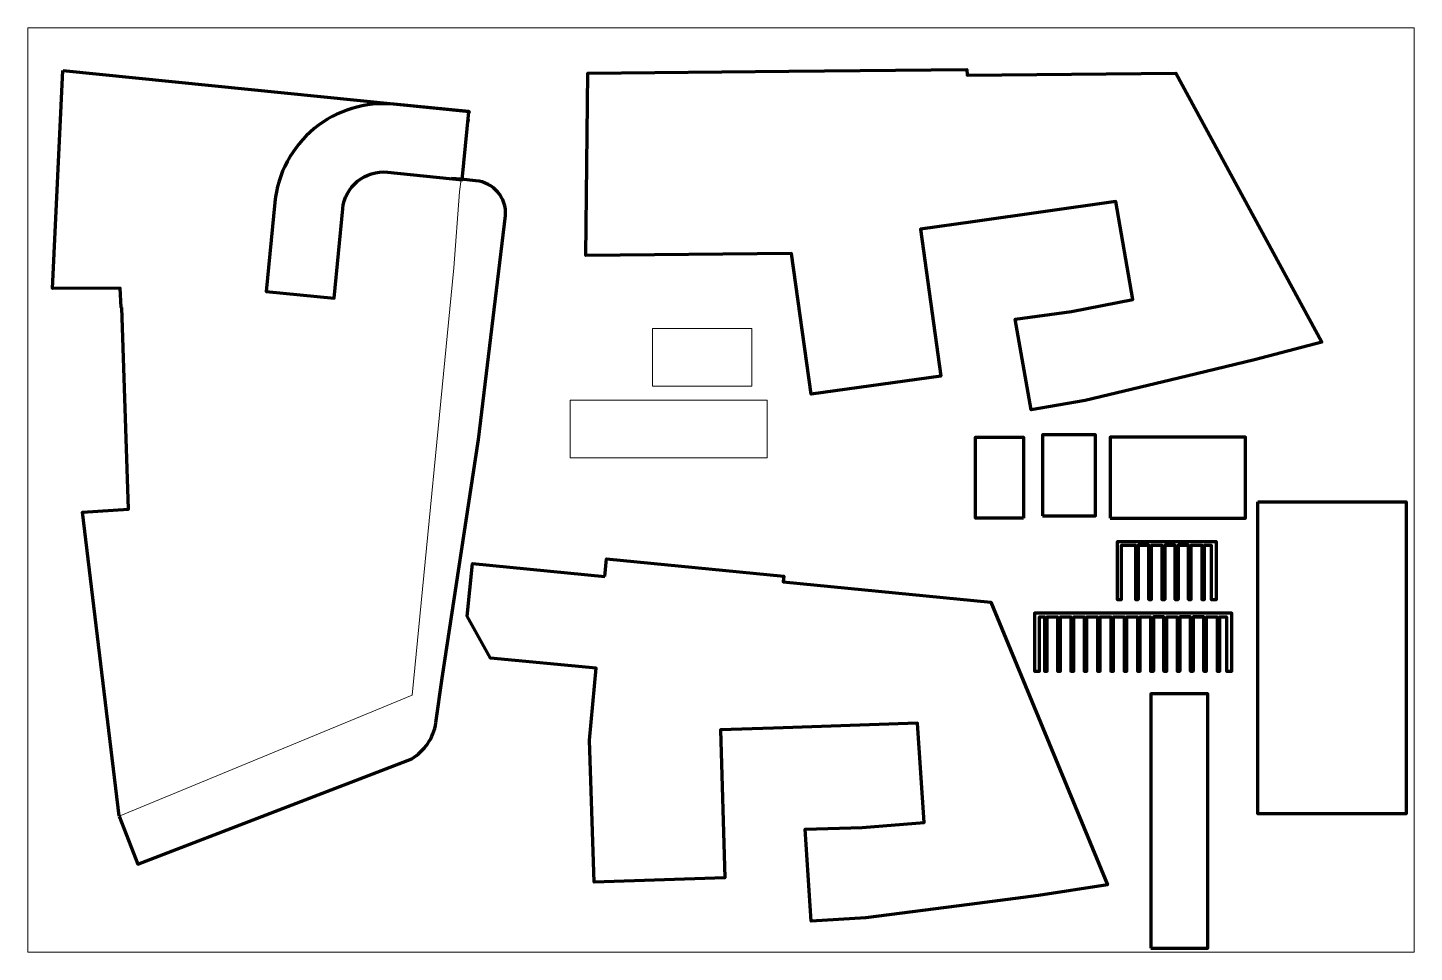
# Model space of a CAD drawing. Header units: millimetres. Extents: x -397129 to -277129, y -115138 to -35138.
import ezdxf

# ---------------------------------------------------------------- set-up
doc = ezdxf.new("R2010")
doc.units = ezdxf.units.MM
doc.header["$MEASUREMENT"] = 0
for name, color, linetype, lineweight, true_color in [('2-strazi_3_Pen_No__145', 22, 'Continuous', 200, 0xc42824), ('20-taluz_zid_de_sprijin_Pen_No__145', 22, 'Continuous', 200, 0xc42824), ('insule_Pen_No__145', 22, 'Continuous', 200, 0xc42824), ('insule_Pen_No__7', 59, 'Continuous', 5, 0x4c4c4c), ('insule_Pen_No__78', 112, 'Continuous', 5, 0x00bb5e), ('placa_Pen_No__7', 59, 'Continuous', 5, 0x4c4c4c)]:
    doc.layers.add(name, color=color, linetype=linetype, lineweight=lineweight, true_color=true_color)
doc.layers.add('2-strazi_3_Pen_No__21', color=7, linetype='Continuous', lineweight=13)
doc.layers.add('20-taluz_zid_de_sprijin_Pen_No__2', color=8, linetype='Continuous', lineweight=5)

msp = doc.modelspace()

# ---------------------------------------------------------------- linework, layer by layer
at = {"layer": '2-strazi_3_Pen_No__145', "linetype": 'Continuous', "flags": 128}
for points in [[(-331254, -38908), (-315841, -38756), (-315836, -39256), (-297767, -39080), (-285119, -62341), (-290959, -63886), (-296826, -65288), (-305617, -67390), (-310291, -68204), (-311656, -60344), (-306782, -59679), (-301490, -58658), (-302965, -50184), (-315321, -51924), (-319855, -52562), (-318113, -65276), (-329323, -66845), (-331038, -54661), (-331038, -54674), (-348838, -54847), (-348665, -39080)], [(-310960, -77568), (-315099, -77568), (-315099, -70568), (-310960, -70568)], [(-309293, -77359), (-304716, -77359), (-304716, -70359), (-309293, -70359)], [(-303443, -77568), (-291728, -77568), (-291728, -70568), (-303443, -70568)], [(-290656, -76154), (-277824, -76154), (-277824, -103154), (-290656, -103154)], [(-347188, -82624), (-347039, -81092), (-331698, -82585), (-331747, -83082), (-313762, -84835), (-303667, -109312), (-309638, -110226), (-315621, -110994), (-324587, -112146), (-329321, -112457), (-329840, -104496), (-324923, -104354), (-319552, -103905), (-320114, -95322), (-332585, -95733), (-337161, -95884), (-336786, -108711), (-348100, -109075), (-348505, -96778), (-347924, -90568), (-357068, -89677), (-359091, -86065), (-358647, -81509)], [(-299914, -114775), (-294994, -114775), (-294994, -92775), (-299914, -92775)]]:
    msp.add_lwpolyline(points, close=True, dxfattribs=at)
for points in [[(-296664, -84618), (-296664, -79921), (-297574, -79921), (-297574, -84618), (-297574, -79921), (-296664, -79921), (-296664, -84618), (-296424, -84618), (-296424, -79921), (-295514, -79921), (-295514, -84618), (-295274, -84618), (-295274, -79921), (-294706, -79921), (-294706, -84618), (-294248, -84618), (-294248, -79618), (-302849, -79618)], [(-294706, -84618), (-294248, -84618), (-294248, -79618), (-302849, -79618), (-302849, -84618), (-302479, -84618)], [(-299996, -79618), (-302849, -79618)], [(-302849, -79921), (-302849, -84618), (-302479, -84618), (-302479, -79921), (-301264, -79921), (-301264, -84618), (-301024, -84618), (-301024, -79921), (-300114, -79921), (-300114, -84618), (-300114, -79921), (-301024, -79921), (-301024, -84618)], [(-300114, -84618), (-299874, -84618), (-299874, -79921), (-298964, -79921), (-298964, -84618), (-298724, -84618)], [(-297814, -84618), (-297814, -79921), (-298724, -79921), (-298724, -84618), (-298724, -79921), (-297814, -79921), (-297814, -84618), (-297574, -84618)], [(-301264, -84618), (-301024, -84618)], [(-300114, -84618), (-299874, -84618)], [(-298964, -84618), (-298724, -84618)], [(-297814, -84618), (-297574, -84618)], [(-296664, -84618), (-296424, -84618)], [(-295514, -84618), (-295274, -84618)], [(-295344, -90804), (-295344, -86108), (-296254, -86108), (-296254, -90804), (-296254, -86108), (-295344, -86108), (-295344, -90804), (-295104, -90804), (-295104, -86108), (-294194, -86108), (-294194, -90804), (-293954, -90804), (-293954, -86108), (-293387, -86108), (-293387, -90804), (-292928, -90804), (-292928, -85804), (-309984, -85804), (-309984, -90804), (-309564, -90804), (-309564, -86108), (-309144, -86108), (-309144, -90804), (-308904, -90804), (-308904, -86108), (-307994, -86108), (-307994, -90804), (-307754, -90804), (-307754, -86108), (-306844, -86108), (-306844, -90804), (-306604, -90804), (-306604, -86108), (-305694, -86108), (-305694, -90804), (-305454, -90804), (-305454, -86108), (-304544, -86108), (-304544, -90804), (-304304, -90804), (-304304, -86108), (-303394, -86108), (-303394, -90804), (-303154, -90804), (-303154, -86108), (-302244, -86108), (-302244, -90804), (-302004, -90804), (-302004, -86108), (-301094, -86108), (-301094, -90804), (-300854, -90804), (-300854, -86108), (-299944, -86108), (-299944, -90804), (-299704, -90804), (-299704, -86108), (-298794, -86108), (-298794, -90804), (-298794, -86108), (-299704, -86108), (-299704, -90804)], [(-298676, -85804), (-309984, -85804), (-309984, -90804)], [(-298794, -90804), (-298554, -90804), (-298554, -86108), (-297644, -86108), (-297644, -90804), (-297404, -90804)], [(-296494, -90804), (-296494, -86108), (-297404, -86108), (-297404, -90804), (-297404, -86108), (-296494, -86108), (-296494, -90804), (-296254, -90804)]]:
    msp.add_lwpolyline(points, dxfattribs=at)
at = {"layer": '2-strazi_3_Pen_No__21', "linetype": 'Continuous', "flags": 128}
msp.add_lwpolyline([(-397129, -35138), (-277129, -35138), (-277129, -115138), (-397129, -115138)], close=True, dxfattribs=at)
at = {"layer": '20-taluz_zid_de_sprijin_Pen_No__145', "linetype": 'Continuous', "flags": 128}
msp.add_lwpolyline([(-375739, -50249), (-376491, -57970), (-370619, -58543), (-369867, -50821, -0.4142136), (-365989, -47632), (-359521, -48286), (-358949, -42414), (-358954, -42413), (-358952, -42390), (-365417, -41760, 0.4142136)], format="xyb", close=True, dxfattribs=at)
at = {"layer": '20-taluz_zid_de_sprijin_Pen_No__2', "linetype": 'Continuous'}
msp.add_line((-358954, -42413), (-365417, -41760), dxfattribs=at)
at = {"layer": 'insule_Pen_No__145', "linetype": 'Continuous', "flags": 128}
for points in [[(-388981, -59341), (-389033, -59344), (-389135, -57660), (-394994, -57702), (-394087, -38834)], [(-394087, -38834), (-358932, -42384), (-358945, -42491)], [(-359011, -43052), (-359034, -43244)], [(-389215, -103349), (-392398, -77042), (-388407, -76783), (-388981, -59341)]]:
    msp.add_lwpolyline(points, dxfattribs=at)
msp.add_lwpolyline([(-389215, -103349), (-387612, -107516), (-363900, -98392, 0.2238931), (-361801, -95285), (-361274, -91419), (-358125, -70771), (-355770, -51386, 0.4032861), (-358340, -48377), (-359627, -48252), (-360463, -48170)], format="xyb", dxfattribs=at)
at = {"layer": 'insule_Pen_No__7', "linetype": 'Continuous', "flags": 128}
msp.add_lwpolyline([(-358952, -42390), (-358951, -42382), (-358950, -42390), (-358946, -42390), (-358949, -42414), (-358932, -42725)], dxfattribs=at)
at = {"layer": 'insule_Pen_No__78', "linetype": 'Continuous', "flags": 128}
msp.add_lwpolyline([(-359627, -48252), (-359755, -49336), (-360253, -55928), (-363855, -92891), (-389215, -103349)], dxfattribs=at)
at = {"layer": 'placa_Pen_No__7', "linetype": 'Continuous', "flags": 128}
for points in [[(-334453, -61166), (-334453, -66166), (-343054, -66166), (-343054, -61166)], [(-350190, -67353), (-350190, -72353), (-333133, -72353), (-333133, -67353)]]:
    msp.add_lwpolyline(points, close=True, dxfattribs=at)

doc.saveas('drawing.dxf')
